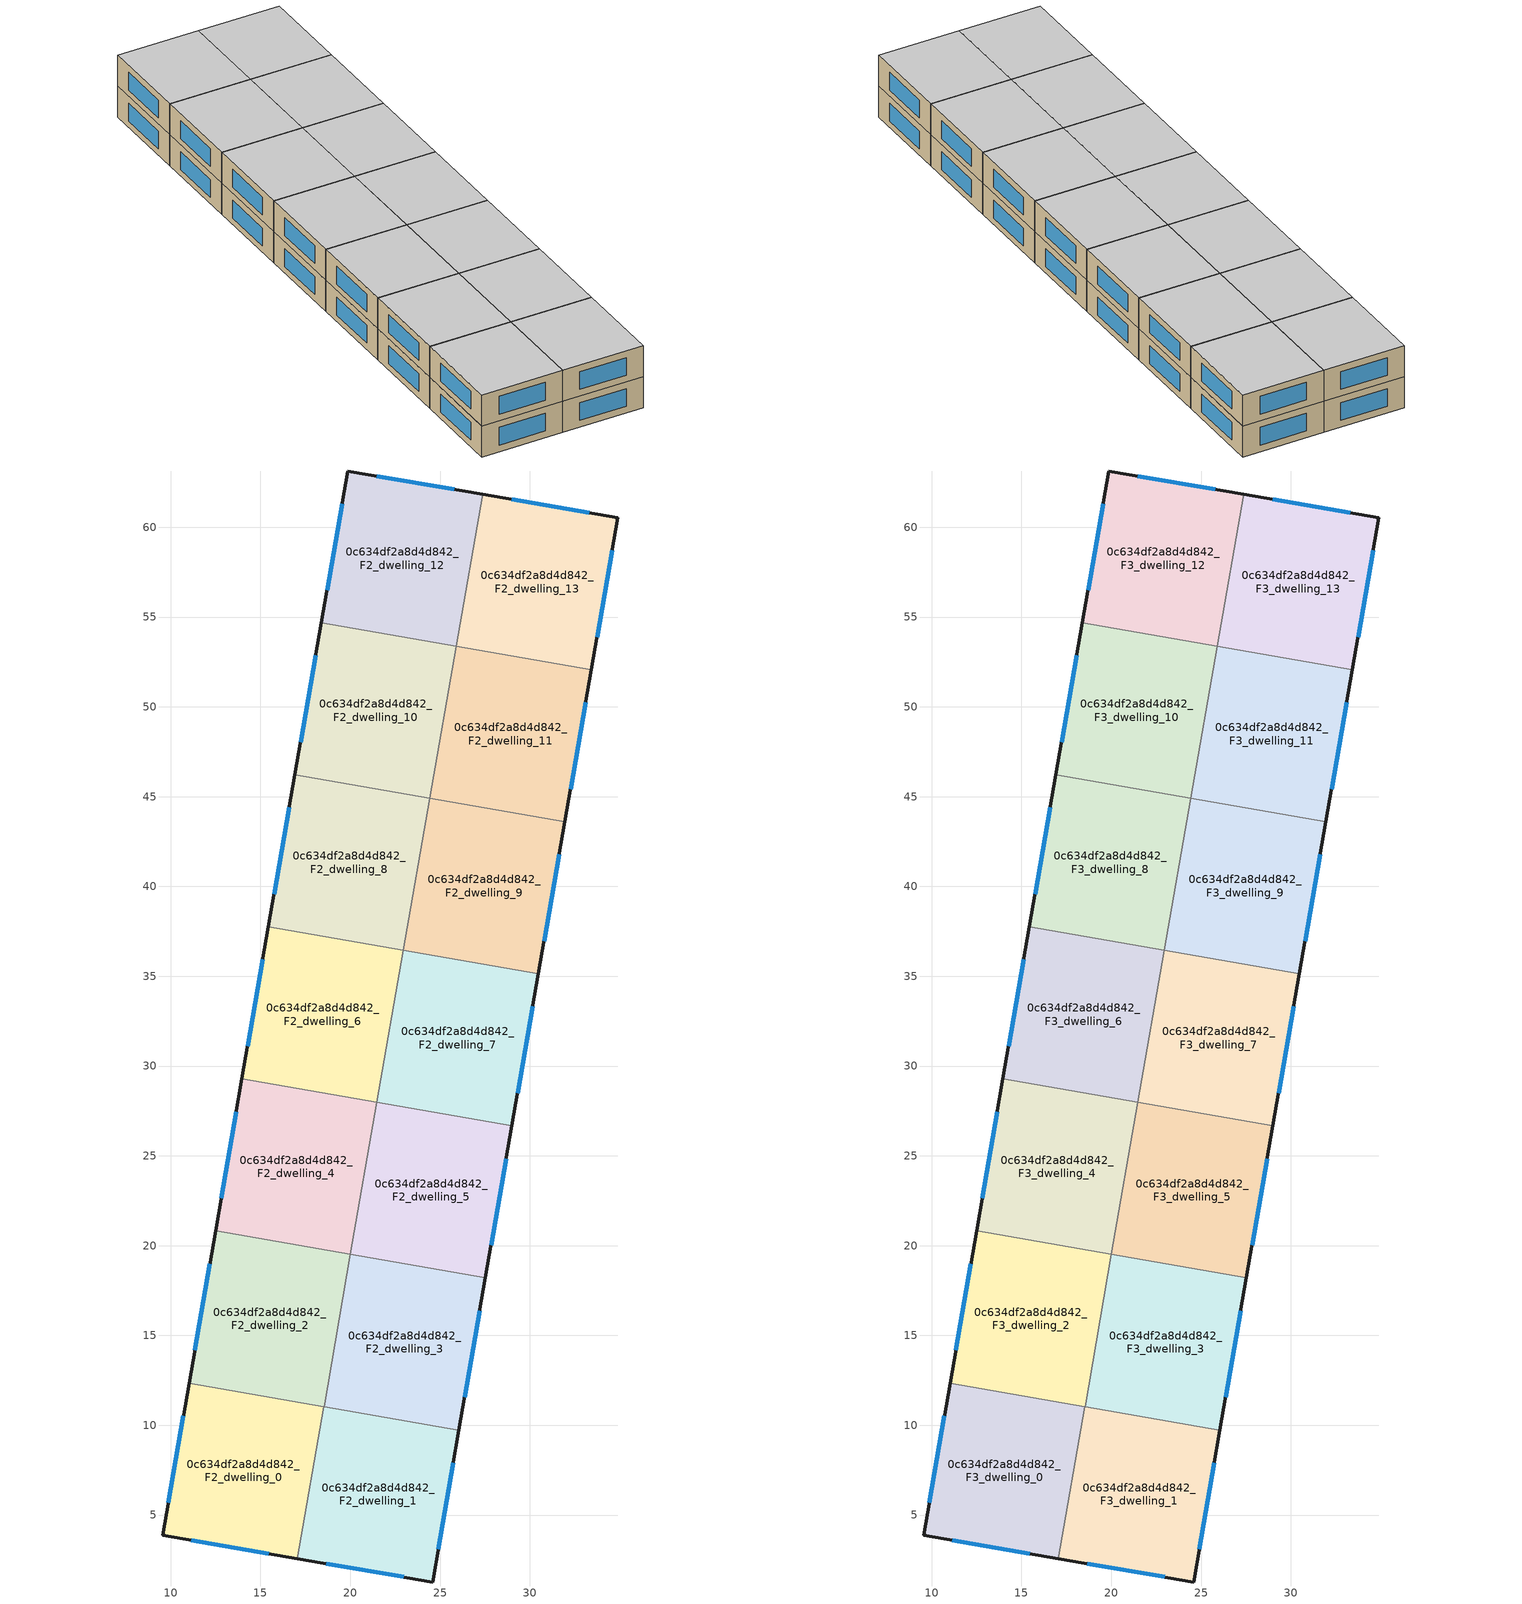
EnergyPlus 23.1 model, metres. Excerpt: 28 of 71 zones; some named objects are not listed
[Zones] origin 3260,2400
0c634df2a8d4d842_F2_dwelling_0
 floor to 0c634df2a8d4d842_F1_dwelling_0 (EU_floor_Construction): 18.54,11.04 17.06,2.57 9.55,3.88 11.03,12.35 z6
 wall outside (EU_wall_Construction): 11.03,12.35 9.55,3.88 17.06,2.57 z6:9
 wall to 0c634df2a8d4d842_F2_dwelling_1 (EU_wall_Construction): 17.06,2.57 18.54,11.04 z6:9
 wall to 0c634df2a8d4d842_F2_dwelling_2 (EU_wall_Construction): 18.54,11.04 11.03,12.35 z6:9
 window (EU_Window_Construction): 11.16,3.6 15.45,2.85 / 10.71,10.53 9.87,5.69 z6.64:8.36
0c634df2a8d4d842_F2_dwelling_1
 floor to 0c634df2a8d4d842_F1_dwelling_1 (EU_floor_Construction): 26.06,9.73 24.58,1.27 17.06,2.57 18.54,11.04 z6
 wall outside (EU_wall_Construction): 17.06,2.57 24.58,1.27 26.06,9.73 z6:9
 wall to 0c634df2a8d4d842_F2_dwelling_3 (EU_wall_Construction): 26.06,9.73 18.54,11.04 z6:9
 window (EU_Window_Construction): 18.67,2.3 22.97,1.55 / 24.9,3.08 25.74,7.92 z6.64:8.36
0c634df2a8d4d842_F2_dwelling_10
 floor to 0c634df2a8d4d842_F1_dwelling_10 (EU_floor_Construction): 25.91,53.37 24.44,44.9 16.92,46.21 18.4,54.67 z6
 wall outside (EU_wall_Construction): 18.4,54.67 16.92,46.21 z6:9
 wall to 0c634df2a8d4d842_F2_dwelling_11 (EU_wall_Construction): 24.44,44.9 25.91,53.37 z6:9
 wall to 0c634df2a8d4d842_F2_dwelling_8 (EU_wall_Construction): 16.92,46.21 24.44,44.9 z6:9
 wall to 0c634df2a8d4d842_F2_dwelling_12 (EU_wall_Construction): 25.91,53.37 18.4,54.67 z6:9
 window (EU_Window_Construction): 18.08,52.86 17.24,48.02 z6.64:8.36
0c634df2a8d4d842_F2_dwelling_11
 floor to 0c634df2a8d4d842_F1_dwelling_11 (EU_floor_Construction): 33.43,52.06 31.96,43.59 24.44,44.9 25.91,53.37 z6
 wall outside (EU_wall_Construction): 31.96,43.59 33.43,52.06 z6:9
 wall to 0c634df2a8d4d842_F2_dwelling_9 (EU_wall_Construction): 24.44,44.9 31.96,43.59 z6:9
 wall to 0c634df2a8d4d842_F2_dwelling_13 (EU_wall_Construction): 33.43,52.06 25.92,53.37 z6:9
 window (EU_Window_Construction): 32.27,45.41 33.12,50.24 z6.64:8.36
0c634df2a8d4d842_F2_dwelling_12
 floor to 0c634df2a8d4d842_F1_dwelling_12 (EU_floor_Construction): 27.39,61.83 25.92,53.37 18.4,54.67 19.87,63.13 z6
 wall outside (EU_wall_Construction): 27.39,61.83 19.87,63.13 18.4,54.67 z6:9
 wall to 0c634df2a8d4d842_F2_dwelling_13 (EU_wall_Construction): 25.92,53.37 27.39,61.83 z6:9
 window (EU_Window_Construction): 25.78,62.11 21.48,62.85 / 19.55,61.32 18.71,56.49 z6.64:8.36
0c634df2a8d4d842_F2_dwelling_13
 floor to 0c634df2a8d4d842_F1_dwelling_13 (EU_floor_Construction): 34.91,60.53 33.43,52.06 25.92,53.37 27.39,61.83 z6
 wall outside (EU_wall_Construction): 33.43,52.06 34.91,60.53 27.39,61.83 z6:9
 window (EU_Window_Construction): 33.3,60.81 29,61.55 / 33.75,53.87 34.59,58.71 z6.64:8.36
0c634df2a8d4d842_F2_dwelling_2
 floor to 0c634df2a8d4d842_F1_dwelling_2 (EU_floor_Construction): 20.02,19.51 18.54,11.04 11.03,12.35 12.5,20.82 z6
 wall outside (EU_wall_Construction): 12.5,20.82 11.03,12.35 z6:9
 wall to 0c634df2a8d4d842_F2_dwelling_4 (EU_wall_Construction): 20.02,19.51 12.5,20.82 z6:9
 wall to 0c634df2a8d4d842_F2_dwelling_3 (EU_wall_Construction): 18.54,11.04 20.02,19.51 z6:9
 window (EU_Window_Construction): 12.19,19 11.34,14.16 z6.64:8.36
0c634df2a8d4d842_F2_dwelling_3
 floor to 0c634df2a8d4d842_F1_dwelling_3 (EU_floor_Construction): 27.53,18.2 26.06,9.73 18.54,11.04 20.02,19.51 z6
 wall outside (EU_wall_Construction): 26.06,9.73 27.53,18.2 z6:9
 wall to 0c634df2a8d4d842_F2_dwelling_5 (EU_wall_Construction): 27.53,18.2 20.02,19.51 z6:9
 window (EU_Window_Construction): 26.37,11.55 27.22,16.39 z6.64:8.36
0c634df2a8d4d842_F2_dwelling_4
 floor to 0c634df2a8d4d842_F1_dwelling_4 (EU_floor_Construction): 21.49,27.97 20.02,19.51 12.5,20.82 13.97,29.28 z6
 wall outside (EU_wall_Construction): 13.97,29.28 12.5,20.82 z6:9
 wall to 0c634df2a8d4d842_F2_dwelling_6 (EU_wall_Construction): 21.49,27.97 13.97,29.28 z6:9
 wall to 0c634df2a8d4d842_F2_dwelling_5 (EU_wall_Construction): 20.02,19.51 21.49,27.97 z6:9
 window (EU_Window_Construction): 13.66,27.47 12.82,22.63 z6.64:8.36
0c634df2a8d4d842_F2_dwelling_5
 floor to 0c634df2a8d4d842_F1_dwelling_5 (EU_floor_Construction): 29.01,26.66 27.53,18.2 20.02,19.51 21.49,27.97 z6
 wall outside (EU_wall_Construction): 27.53,18.2 29.01,26.66 z6:9
 wall to 0c634df2a8d4d842_F2_dwelling_7 (EU_wall_Construction): 29.01,26.66 21.49,27.97 z6:9
 window (EU_Window_Construction): 27.85,20.01 28.69,24.85 z6.64:8.36
0c634df2a8d4d842_F2_dwelling_6
 floor to 0c634df2a8d4d842_F1_dwelling_6 (EU_floor_Construction): 22.97,36.44 21.49,27.97 13.97,29.28 15.45,37.75 z6
 wall outside (EU_wall_Construction): 15.45,37.75 13.97,29.28 z6:9
 wall to 0c634df2a8d4d842_F2_dwelling_7 (EU_wall_Construction): 21.49,27.97 22.97,36.44 z6:9
 wall to 0c634df2a8d4d842_F2_dwelling_8 (EU_wall_Construction): 22.97,36.44 15.45,37.75 z6:9
 window (EU_Window_Construction): 15.13,35.93 14.29,31.09 z6.64:8.36
0c634df2a8d4d842_F2_dwelling_7
 floor to 0c634df2a8d4d842_F1_dwelling_7 (EU_floor_Construction): 30.48,35.13 29.01,26.66 21.49,27.97 22.97,36.44 z6
 wall outside (EU_wall_Construction): 29.01,26.66 30.48,35.13 z6:9
 wall to 0c634df2a8d4d842_F2_dwelling_9 (EU_wall_Construction): 30.48,35.13 22.97,36.44 z6:9
 window (EU_Window_Construction): 29.32,28.48 30.17,33.32 z6.64:8.36
0c634df2a8d4d842_F2_dwelling_8
 floor to 0c634df2a8d4d842_F1_dwelling_8 (EU_floor_Construction): 24.44,44.9 22.97,36.44 15.45,37.75 16.92,46.21 z6
 wall outside (EU_wall_Construction): 16.92,46.21 15.45,37.75 z6:9
 wall to 0c634df2a8d4d842_F2_dwelling_9 (EU_wall_Construction): 22.97,36.44 24.44,44.9 z6:9
 window (EU_Window_Construction): 16.61,44.4 15.76,39.56 z6.64:8.36
0c634df2a8d4d842_F2_dwelling_9
 floor to 0c634df2a8d4d842_F1_dwelling_9 (EU_floor_Construction): 31.96,43.59 30.48,35.13 22.97,36.44 24.44,44.9 z6
 wall outside (EU_wall_Construction): 30.48,35.13 31.96,43.59 z6:9
 window (EU_Window_Construction): 30.8,36.94 31.64,41.78 z6.64:8.36
0c634df2a8d4d842_F3_dwelling_0
 floor to 0c634df2a8d4d842_F2_dwelling_0 (EU_floor_Construction): 18.54,11.04 17.06,2.57 9.55,3.88 11.03,12.35 z9
 wall outside (EU_wall_Construction): 11.03,12.35 9.55,3.88 17.06,2.57 z9:12
 wall to 0c634df2a8d4d842_F3_dwelling_1 (EU_wall_Construction): 17.06,2.57 18.54,11.04 z9:12
 wall to 0c634df2a8d4d842_F3_dwelling_2 (EU_wall_Construction): 18.54,11.04 11.03,12.35 z9:12
 window (EU_Window_Construction): 11.16,3.6 15.45,2.85 / 10.71,10.53 9.87,5.69 z9.64:11.36
 ceiling to 0c634df2a8d4d842_F4_dwelling_0 (EU_floor_Construction): 17.06,2.57 18.54,11.04 11.03,12.35 9.55,3.88 z12
0c634df2a8d4d842_F3_dwelling_1
 floor to 0c634df2a8d4d842_F2_dwelling_1 (EU_floor_Construction): 26.06,9.73 24.58,1.27 17.06,2.57 18.54,11.04 z9
 wall outside (EU_wall_Construction): 17.06,2.57 24.58,1.27 26.06,9.73 z9:12
 wall to 0c634df2a8d4d842_F3_dwelling_3 (EU_wall_Construction): 26.06,9.73 18.54,11.04 z9:12
 window (EU_Window_Construction): 18.67,2.3 22.97,1.55 / 24.9,3.08 25.74,7.92 z9.64:11.36
 ceiling to 0c634df2a8d4d842_F4_dwelling_1 (EU_floor_Construction): 24.58,1.27 26.06,9.73 18.54,11.04 17.06,2.57 z12
0c634df2a8d4d842_F3_dwelling_10
 floor to 0c634df2a8d4d842_F2_dwelling_10 (EU_floor_Construction): 25.91,53.37 24.44,44.9 16.92,46.21 18.4,54.67 z9
 wall outside (EU_wall_Construction): 18.4,54.67 16.92,46.21 z9:12
 wall to 0c634df2a8d4d842_F3_dwelling_11 (EU_wall_Construction): 24.44,44.9 25.91,53.37 z9:12
 wall to 0c634df2a8d4d842_F3_dwelling_8 (EU_wall_Construction): 16.92,46.21 24.44,44.9 z9:12
 wall to 0c634df2a8d4d842_F3_dwelling_12 (EU_wall_Construction): 25.91,53.37 18.4,54.67 z9:12
 window (EU_Window_Construction): 18.08,52.86 17.24,48.02 z9.64:11.36
 ceiling to 0c634df2a8d4d842_F4_dwelling_10 (EU_floor_Construction): 24.44,44.9 25.91,53.37 18.4,54.67 16.92,46.21 z12
0c634df2a8d4d842_F3_dwelling_11
 floor to 0c634df2a8d4d842_F2_dwelling_11 (EU_floor_Construction): 33.43,52.06 31.96,43.59 24.44,44.9 25.91,53.37 z9
 wall outside (EU_wall_Construction): 31.96,43.59 33.43,52.06 z9:12
 wall to 0c634df2a8d4d842_F3_dwelling_9 (EU_wall_Construction): 24.44,44.9 31.96,43.59 z9:12
 wall to 0c634df2a8d4d842_F3_dwelling_13 (EU_wall_Construction): 33.43,52.06 25.92,53.37 z9:12
 window (EU_Window_Construction): 32.27,45.41 33.12,50.24 z9.64:11.36
 ceiling to 0c634df2a8d4d842_F4_dwelling_11 (EU_floor_Construction): 31.96,43.59 33.43,52.06 25.91,53.37 24.44,44.9 z12
0c634df2a8d4d842_F3_dwelling_12
 floor to 0c634df2a8d4d842_F2_dwelling_12 (EU_floor_Construction): 27.39,61.83 25.92,53.37 18.4,54.67 19.87,63.13 z9
 wall outside (EU_wall_Construction): 27.39,61.83 19.87,63.13 18.4,54.67 z9:12
 wall to 0c634df2a8d4d842_F3_dwelling_13 (EU_wall_Construction): 25.92,53.37 27.39,61.83 z9:12
 window (EU_Window_Construction): 25.78,62.11 21.48,62.85 / 19.55,61.32 18.71,56.49 z9.64:11.36
 ceiling to 0c634df2a8d4d842_F4_dwelling_12 (EU_floor_Construction): 25.92,53.37 27.39,61.83 19.87,63.13 18.4,54.67 z12
0c634df2a8d4d842_F3_dwelling_13
 floor to 0c634df2a8d4d842_F2_dwelling_13 (EU_floor_Construction): 34.91,60.53 33.43,52.06 25.92,53.37 27.39,61.83 z9
 wall outside (EU_wall_Construction): 33.43,52.06 34.91,60.53 27.39,61.83 z9:12
 window (EU_Window_Construction): 33.3,60.81 29,61.55 / 33.75,53.87 34.59,58.71 z9.64:11.36
 ceiling to 0c634df2a8d4d842_F4_dwelling_13 (EU_floor_Construction): 33.43,52.06 34.91,60.53 27.39,61.83 25.92,53.37 z12
0c634df2a8d4d842_F3_dwelling_2
 floor to 0c634df2a8d4d842_F2_dwelling_2 (EU_floor_Construction): 20.02,19.51 18.54,11.04 11.03,12.35 12.5,20.82 z9
 wall outside (EU_wall_Construction): 12.5,20.82 11.03,12.35 z9:12
 wall to 0c634df2a8d4d842_F3_dwelling_4 (EU_wall_Construction): 20.02,19.51 12.5,20.82 z9:12
 wall to 0c634df2a8d4d842_F3_dwelling_3 (EU_wall_Construction): 18.54,11.04 20.02,19.51 z9:12
 window (EU_Window_Construction): 12.19,19 11.34,14.16 z9.64:11.36
 ceiling to 0c634df2a8d4d842_F4_dwelling_2 (EU_floor_Construction): 18.54,11.04 20.02,19.51 12.5,20.82 11.03,12.35 z12
0c634df2a8d4d842_F3_dwelling_3
 floor to 0c634df2a8d4d842_F2_dwelling_3 (EU_floor_Construction): 27.53,18.2 26.06,9.73 18.54,11.04 20.02,19.51 z9
 wall outside (EU_wall_Construction): 26.06,9.73 27.53,18.2 z9:12
 wall to 0c634df2a8d4d842_F3_dwelling_5 (EU_wall_Construction): 27.53,18.2 20.02,19.51 z9:12
 window (EU_Window_Construction): 26.37,11.55 27.22,16.39 z9.64:11.36
 ceiling to 0c634df2a8d4d842_F4_dwelling_3 (EU_floor_Construction): 26.06,9.73 27.53,18.2 20.02,19.51 18.54,11.04 z12
0c634df2a8d4d842_F3_dwelling_4
 floor to 0c634df2a8d4d842_F2_dwelling_4 (EU_floor_Construction): 21.49,27.97 20.02,19.51 12.5,20.82 13.97,29.28 z9
 wall outside (EU_wall_Construction): 13.97,29.28 12.5,20.82 z9:12
 wall to 0c634df2a8d4d842_F3_dwelling_6 (EU_wall_Construction): 21.49,27.97 13.97,29.28 z9:12
 wall to 0c634df2a8d4d842_F3_dwelling_5 (EU_wall_Construction): 20.02,19.51 21.49,27.97 z9:12
 window (EU_Window_Construction): 13.66,27.47 12.82,22.63 z9.64:11.36
 ceiling to 0c634df2a8d4d842_F4_dwelling_4 (EU_floor_Construction): 20.02,19.51 21.49,27.97 13.97,29.28 12.5,20.82 z12
0c634df2a8d4d842_F3_dwelling_5
 floor to 0c634df2a8d4d842_F2_dwelling_5 (EU_floor_Construction): 29.01,26.66 27.53,18.2 20.02,19.51 21.49,27.97 z9
 wall outside (EU_wall_Construction): 27.53,18.2 29.01,26.66 z9:12
 wall to 0c634df2a8d4d842_F3_dwelling_7 (EU_wall_Construction): 29.01,26.66 21.49,27.97 z9:12
 window (EU_Window_Construction): 27.85,20.01 28.69,24.85 z9.64:11.36
 ceiling to 0c634df2a8d4d842_F4_dwelling_5 (EU_floor_Construction): 27.53,18.2 29.01,26.66 21.49,27.97 20.02,19.51 z12
0c634df2a8d4d842_F3_dwelling_6
 floor to 0c634df2a8d4d842_F2_dwelling_6 (EU_floor_Construction): 22.97,36.44 21.49,27.97 13.97,29.28 15.45,37.75 z9
 wall outside (EU_wall_Construction): 15.45,37.75 13.97,29.28 z9:12
 wall to 0c634df2a8d4d842_F3_dwelling_7 (EU_wall_Construction): 21.49,27.97 22.97,36.44 z9:12
 wall to 0c634df2a8d4d842_F3_dwelling_8 (EU_wall_Construction): 22.97,36.44 15.45,37.75 z9:12
 window (EU_Window_Construction): 15.13,35.93 14.29,31.09 z9.64:11.36
 ceiling to 0c634df2a8d4d842_F4_dwelling_6 (EU_floor_Construction): 21.49,27.97 22.97,36.44 15.45,37.75 13.97,29.28 z12
0c634df2a8d4d842_F3_dwelling_7
 floor to 0c634df2a8d4d842_F2_dwelling_7 (EU_floor_Construction): 30.48,35.13 29.01,26.66 21.49,27.97 22.97,36.44 z9
 wall outside (EU_wall_Construction): 29.01,26.66 30.48,35.13 z9:12
 wall to 0c634df2a8d4d842_F3_dwelling_9 (EU_wall_Construction): 30.48,35.13 22.97,36.44 z9:12
 window (EU_Window_Construction): 29.32,28.48 30.17,33.32 z9.64:11.36
 ceiling to 0c634df2a8d4d842_F4_dwelling_7 (EU_floor_Construction): 29.01,26.66 30.48,35.13 22.97,36.44 21.49,27.97 z12
0c634df2a8d4d842_F3_dwelling_8
 floor to 0c634df2a8d4d842_F2_dwelling_8 (EU_floor_Construction): 24.44,44.9 22.97,36.44 15.45,37.75 16.92,46.21 z9
 wall outside (EU_wall_Construction): 16.92,46.21 15.45,37.75 z9:12
 wall to 0c634df2a8d4d842_F3_dwelling_9 (EU_wall_Construction): 22.97,36.44 24.44,44.9 z9:12
 window (EU_Window_Construction): 16.61,44.4 15.76,39.56 z9.64:11.36
 ceiling to 0c634df2a8d4d842_F4_dwelling_8 (EU_floor_Construction): 22.97,36.44 24.44,44.9 16.92,46.21 15.45,37.75 z12
0c634df2a8d4d842_F3_dwelling_9
 floor to 0c634df2a8d4d842_F2_dwelling_9 (EU_floor_Construction): 31.96,43.59 30.48,35.13 22.97,36.44 24.44,44.9 z9
 wall outside (EU_wall_Construction): 30.48,35.13 31.96,43.59 z9:12
 window (EU_Window_Construction): 30.8,36.94 31.64,41.78 z9.64:11.36
 ceiling to 0c634df2a8d4d842_F4_dwelling_9 (EU_floor_Construction): 30.48,35.13 31.96,43.59 24.44,44.9 22.97,36.44 z12
[Building]
EU S2 Campaign: North Axis=0; Terrain=City; Solar Distribution=FullExterior
[Site:Location]
Yerevan-Zvartnots.Intl.AP: Latitude=40.15; Longitude=44.383; Time Zone=4; Elevation=854
[SizingPeriod:WeatherFileDays]
AnnualSizingPeriod: Begin Month=1; Begin Day of Month=1; End Month=12; End Day of Month=31; Day of Week for Start Day=Monday; Use Weather File Daylight Saving Period=No; Use Weather File Rain and Snow Indicators=No
[MATERIAL]
EU_InternalMass_Material: Roughness=MediumRough; Thickness=0.1; Conductivity=1; Density=1800; Specific Heat=900; Thermal Absorptance=0.9; Solar Absorptance=0.7; Visible Absorptance=0.7
[MATERIAL:NOMASS] Roughness=MediumRough; Thermal Absorptance=0.9; Solar Absorptance=0.7; Visible Absorptance=0.7
Name | Thermal Resistance
EU_wall_NoMass | 1.05043
EU_floor_NoMass | 0.478065
[WINDOWMATERIAL:SIMPLEGLAZINGSYSTEM]
EU_Window_SimpleGlazing: UFactor=2.5566; Solar Heat Gain Coefficient=0.75; Visible Transmittance=0.75
[CONSTRUCTION]
EU_wall_Construction: EU_wall_NoMass
EU_floor_Construction: EU_floor_NoMass
EU_Window_Construction: EU_Window_SimpleGlazing
EU_InternalMass_Construction: EU_InternalMass_Material
[ZONE] Type=1; Multiplier=1; Ceiling Height=autocalculate; Floor Area=autocalculate; Part of Total Floor Area=Yes
Name | Volume
0c634df2a8d4d842_F2_dwelling_0; 0c634df2a8d4d842_F3_dwelling_0 | 196.663
0c634df2a8d4d842_F2_dwelling_1; 0c634df2a8d4d842_F3_dwelling_1 | 196.648
0c634df2a8d4d842_F2_dwelling_10; 0c634df2a8d4d842_F3_dwelling_10 | 196.634
0c634df2a8d4d842_F2_dwelling_11; 0c634df2a8d4d842_F3_dwelling_11 | 196.674
0c634df2a8d4d842_F2_dwelling_12; 0c634df2a8d4d842_F3_dwelling_12 | 196.656
0c634df2a8d4d842_F2_dwelling_13; 0c634df2a8d4d842_F3_dwelling_13; 0c634df2a8d4d842_F2_dwelling_8; 0c634df2a8d4d842_F3_dwelling_8 | 196.635
0c634df2a8d4d842_F2_dwelling_2; 0c634df2a8d4d842_F3_dwelling_2 | 196.677
0c634df2a8d4d842_F2_dwelling_3; 0c634df2a8d4d842_F3_dwelling_3 | 196.662
0c634df2a8d4d842_F2_dwelling_4; 0c634df2a8d4d842_F3_dwelling_4 | 196.655
0c634df2a8d4d842_F2_dwelling_5; 0c634df2a8d4d842_F3_dwelling_5; 0c634df2a8d4d842_F2_dwelling_9; 0c634df2a8d4d842_F3_dwelling_9 | 196.66
0c634df2a8d4d842_F2_dwelling_6; 0c634df2a8d4d842_F3_dwelling_6 | 196.666
0c634df2a8d4d842_F2_dwelling_7; 0c634df2a8d4d842_F3_dwelling_7 | 196.672
[INTERNALMASS] Construction=EU_InternalMass_Construction
Name | Zone or ZoneList | Surface Area
0c634df2a8d4d842_F2_dwelling_0_EU_InternalMass | 0c634df2a8d4d842_F2_dwelling_0 | 65.5546
0c634df2a8d4d842_F2_dwelling_1_EU_InternalMass | 0c634df2a8d4d842_F2_dwelling_1 | 65.5473
0c634df2a8d4d842_F2_dwelling_2_EU_InternalMass | 0c634df2a8d4d842_F2_dwelling_2 | 65.5586
0c634df2a8d4d842_F2_dwelling_3_EU_InternalMass | 0c634df2a8d4d842_F2_dwelling_3 | 65.5564
0c634df2a8d4d842_F2_dwelling_4_EU_InternalMass | 0c634df2a8d4d842_F2_dwelling_4 | 65.5551
0c634df2a8d4d842_F2_dwelling_5_EU_InternalMass | 0c634df2a8d4d842_F2_dwelling_5 | 65.5486
0c634df2a8d4d842_F2_dwelling_6_EU_InternalMass | 0c634df2a8d4d842_F2_dwelling_6 | 65.5554
0c634df2a8d4d842_F2_dwelling_7_EU_InternalMass | 0c634df2a8d4d842_F2_dwelling_7 | 65.5548
0c634df2a8d4d842_F2_dwelling_8_EU_InternalMass | 0c634df2a8d4d842_F2_dwelling_8 | 65.5477
0c634df2a8d4d842_F2_dwelling_9_EU_InternalMass | 0c634df2a8d4d842_F2_dwelling_9 | 65.5485
0c634df2a8d4d842_F2_dwelling_10_EU_InternalMass | 0c634df2a8d4d842_F2_dwelling_10 | 65.5485
0c634df2a8d4d842_F2_dwelling_11_EU_InternalMass | 0c634df2a8d4d842_F2_dwelling_11 | 65.5547
0c634df2a8d4d842_F2_dwelling_12_EU_InternalMass | 0c634df2a8d4d842_F2_dwelling_12 | 65.5542
0c634df2a8d4d842_F2_dwelling_13_EU_InternalMass | 0c634df2a8d4d842_F2_dwelling_13 | 65.543
0c634df2a8d4d842_F3_dwelling_0_EU_InternalMass | 0c634df2a8d4d842_F3_dwelling_0 | 65.5546
0c634df2a8d4d842_F3_dwelling_1_EU_InternalMass | 0c634df2a8d4d842_F3_dwelling_1 | 65.5473
0c634df2a8d4d842_F3_dwelling_2_EU_InternalMass | 0c634df2a8d4d842_F3_dwelling_2 | 65.5586
0c634df2a8d4d842_F3_dwelling_3_EU_InternalMass | 0c634df2a8d4d842_F3_dwelling_3 | 65.5564
0c634df2a8d4d842_F3_dwelling_4_EU_InternalMass | 0c634df2a8d4d842_F3_dwelling_4 | 65.5551
0c634df2a8d4d842_F3_dwelling_5_EU_InternalMass | 0c634df2a8d4d842_F3_dwelling_5 | 65.5486
0c634df2a8d4d842_F3_dwelling_6_EU_InternalMass | 0c634df2a8d4d842_F3_dwelling_6 | 65.5554
0c634df2a8d4d842_F3_dwelling_7_EU_InternalMass | 0c634df2a8d4d842_F3_dwelling_7 | 65.5548
0c634df2a8d4d842_F3_dwelling_8_EU_InternalMass | 0c634df2a8d4d842_F3_dwelling_8 | 65.5477
0c634df2a8d4d842_F3_dwelling_9_EU_InternalMass | 0c634df2a8d4d842_F3_dwelling_9 | 65.5485
0c634df2a8d4d842_F3_dwelling_10_EU_InternalMass | 0c634df2a8d4d842_F3_dwelling_10 | 65.5485
0c634df2a8d4d842_F3_dwelling_11_EU_InternalMass | 0c634df2a8d4d842_F3_dwelling_11 | 65.5547
0c634df2a8d4d842_F3_dwelling_12_EU_InternalMass | 0c634df2a8d4d842_F3_dwelling_12 | 65.5542
0c634df2a8d4d842_F3_dwelling_13_EU_InternalMass | 0c634df2a8d4d842_F3_dwelling_13 | 65.543
[OTHEREQUIPMENT] Fuel Type=Electricity; Design Level Calculation Method=Watts/Area; Power per Zone Floor Area=1; Fraction Latent=0; Fraction Radiant=0; Fraction Lost=0; Carbon Dioxide Generation Rate=0; EndUse Subcategory=EU_Step8_InternalGains
Name | Zone or ZoneList or Space or SpaceList | Schedule
EU_Step8_InternalGain_0c634df2a8d4d842_F2_dwelling_0_f000 | 0c634df2a8d4d842_F2_dwelling_0 | EU_Step8_GainSchedule_0c634df2a8d4d842_F2_dwelling_0_f000
EU_Step8_InternalGain_0c634df2a8d4d842_F2_dwelling_1_f000 | 0c634df2a8d4d842_F2_dwelling_1 | EU_Step8_GainSchedule_0c634df2a8d4d842_F2_dwelling_1_f000
EU_Step8_InternalGain_0c634df2a8d4d842_F2_dwelling_2_f000 | 0c634df2a8d4d842_F2_dwelling_2 | EU_Step8_GainSchedule_0c634df2a8d4d842_F2_dwelling_2_f000
EU_Step8_InternalGain_0c634df2a8d4d842_F2_dwelling_3_f000 | 0c634df2a8d4d842_F2_dwelling_3 | EU_Step8_GainSchedule_0c634df2a8d4d842_F2_dwelling_3_f000
EU_Step8_InternalGain_0c634df2a8d4d842_F2_dwelling_4_f000 | 0c634df2a8d4d842_F2_dwelling_4 | EU_Step8_GainSchedule_0c634df2a8d4d842_F2_dwelling_4_f000
EU_Step8_InternalGain_0c634df2a8d4d842_F2_dwelling_5_f000 | 0c634df2a8d4d842_F2_dwelling_5 | EU_Step8_GainSchedule_0c634df2a8d4d842_F2_dwelling_5_f000
EU_Step8_InternalGain_0c634df2a8d4d842_F2_dwelling_6_f000 | 0c634df2a8d4d842_F2_dwelling_6 | EU_Step8_GainSchedule_0c634df2a8d4d842_F2_dwelling_6_f000
EU_Step8_InternalGain_0c634df2a8d4d842_F2_dwelling_7_f000 | 0c634df2a8d4d842_F2_dwelling_7 | EU_Step8_GainSchedule_0c634df2a8d4d842_F2_dwelling_7_f000
EU_Step8_InternalGain_0c634df2a8d4d842_F2_dwelling_8_f000 | 0c634df2a8d4d842_F2_dwelling_8 | EU_Step8_GainSchedule_0c634df2a8d4d842_F2_dwelling_8_f000
EU_Step8_InternalGain_0c634df2a8d4d842_F2_dwelling_9_f000 | 0c634df2a8d4d842_F2_dwelling_9 | EU_Step8_GainSchedule_0c634df2a8d4d842_F2_dwelling_9_f000
EU_Step8_InternalGain_0c634df2a8d4d842_F2_dwelling_10_f000 | 0c634df2a8d4d842_F2_dwelling_10 | EU_Step8_GainSchedule_0c634df2a8d4d842_F2_dwelling_10_f000
EU_Step8_InternalGain_0c634df2a8d4d842_F2_dwelling_11_f000 | 0c634df2a8d4d842_F2_dwelling_11 | EU_Step8_GainSchedule_0c634df2a8d4d842_F2_dwelling_11_f000
EU_Step8_InternalGain_0c634df2a8d4d842_F2_dwelling_12_f000 | 0c634df2a8d4d842_F2_dwelling_12 | EU_Step8_GainSchedule_0c634df2a8d4d842_F2_dwelling_12_f000
EU_Step8_InternalGain_0c634df2a8d4d842_F2_dwelling_13_f000 | 0c634df2a8d4d842_F2_dwelling_13 | EU_Step8_GainSchedule_0c634df2a8d4d842_F2_dwelling_13_f000
EU_Step8_InternalGain_0c634df2a8d4d842_F3_dwelling_0_f000 | 0c634df2a8d4d842_F3_dwelling_0 | EU_Step8_GainSchedule_0c634df2a8d4d842_F3_dwelling_0_f000
EU_Step8_InternalGain_0c634df2a8d4d842_F3_dwelling_1_f000 | 0c634df2a8d4d842_F3_dwelling_1 | EU_Step8_GainSchedule_0c634df2a8d4d842_F3_dwelling_1_f000
EU_Step8_InternalGain_0c634df2a8d4d842_F3_dwelling_2_f000 | 0c634df2a8d4d842_F3_dwelling_2 | EU_Step8_GainSchedule_0c634df2a8d4d842_F3_dwelling_2_f000
EU_Step8_InternalGain_0c634df2a8d4d842_F3_dwelling_3_f000 | 0c634df2a8d4d842_F3_dwelling_3 | EU_Step8_GainSchedule_0c634df2a8d4d842_F3_dwelling_3_f000
EU_Step8_InternalGain_0c634df2a8d4d842_F3_dwelling_4_f000 | 0c634df2a8d4d842_F3_dwelling_4 | EU_Step8_GainSchedule_0c634df2a8d4d842_F3_dwelling_4_f000
EU_Step8_InternalGain_0c634df2a8d4d842_F3_dwelling_5_f000 | 0c634df2a8d4d842_F3_dwelling_5 | EU_Step8_GainSchedule_0c634df2a8d4d842_F3_dwelling_5_f000
EU_Step8_InternalGain_0c634df2a8d4d842_F3_dwelling_6_f000 | 0c634df2a8d4d842_F3_dwelling_6 | EU_Step8_GainSchedule_0c634df2a8d4d842_F3_dwelling_6_f000
EU_Step8_InternalGain_0c634df2a8d4d842_F3_dwelling_7_f000 | 0c634df2a8d4d842_F3_dwelling_7 | EU_Step8_GainSchedule_0c634df2a8d4d842_F3_dwelling_7_f000
EU_Step8_InternalGain_0c634df2a8d4d842_F3_dwelling_8_f000 | 0c634df2a8d4d842_F3_dwelling_8 | EU_Step8_GainSchedule_0c634df2a8d4d842_F3_dwelling_8_f000
EU_Step8_InternalGain_0c634df2a8d4d842_F3_dwelling_9_f000 | 0c634df2a8d4d842_F3_dwelling_9 | EU_Step8_GainSchedule_0c634df2a8d4d842_F3_dwelling_9_f000
EU_Step8_InternalGain_0c634df2a8d4d842_F3_dwelling_10_f000 | 0c634df2a8d4d842_F3_dwelling_10 | EU_Step8_GainSchedule_0c634df2a8d4d842_F3_dwelling_10_f000
EU_Step8_InternalGain_0c634df2a8d4d842_F3_dwelling_11_f000 | 0c634df2a8d4d842_F3_dwelling_11 | EU_Step8_GainSchedule_0c634df2a8d4d842_F3_dwelling_11_f000
EU_Step8_InternalGain_0c634df2a8d4d842_F3_dwelling_12_f000 | 0c634df2a8d4d842_F3_dwelling_12 | EU_Step8_GainSchedule_0c634df2a8d4d842_F3_dwelling_12_f000
EU_Step8_InternalGain_0c634df2a8d4d842_F3_dwelling_13_f000 | 0c634df2a8d4d842_F3_dwelling_13 | EU_Step8_GainSchedule_0c634df2a8d4d842_F3_dwelling_13_f000
[ZONEVENTILATION:DESIGNFLOWRATE] Schedule=EU_AlwaysOn; Design Flow Rate Calculation Method=AirChanges/Hour; Air Changes per Hour=0.557805; Ventilation Type=Natural; Fan Pressure Rise=0; Fan Total Efficiency=1; Constant Term Coefficient=1; Temperature Term Coefficient=0; Velocity Term Coefficient=0; Velocity Squared Term Coefficient=0; Minimum Indoor Temperature=-100; Maximum Indoor Temperature=100; Delta Temperature=-100; Minimum Outdoor Temperature=-100; Maximum Outdoor Temperature=100; Maximum Wind Speed=40
Name | Zone or ZoneList or Space or SpaceList
EU_ConstantAir_0c634df2a8d4d842_F2_dwelling_0 | 0c634df2a8d4d842_F2_dwelling_0
EU_ConstantAir_0c634df2a8d4d842_F2_dwelling_1 | 0c634df2a8d4d842_F2_dwelling_1
EU_ConstantAir_0c634df2a8d4d842_F2_dwelling_2 | 0c634df2a8d4d842_F2_dwelling_2
EU_ConstantAir_0c634df2a8d4d842_F2_dwelling_3 | 0c634df2a8d4d842_F2_dwelling_3
EU_ConstantAir_0c634df2a8d4d842_F2_dwelling_4 | 0c634df2a8d4d842_F2_dwelling_4
EU_ConstantAir_0c634df2a8d4d842_F2_dwelling_5 | 0c634df2a8d4d842_F2_dwelling_5
EU_ConstantAir_0c634df2a8d4d842_F2_dwelling_6 | 0c634df2a8d4d842_F2_dwelling_6
EU_ConstantAir_0c634df2a8d4d842_F2_dwelling_7 | 0c634df2a8d4d842_F2_dwelling_7
EU_ConstantAir_0c634df2a8d4d842_F2_dwelling_8 | 0c634df2a8d4d842_F2_dwelling_8
EU_ConstantAir_0c634df2a8d4d842_F2_dwelling_9 | 0c634df2a8d4d842_F2_dwelling_9
EU_ConstantAir_0c634df2a8d4d842_F2_dwelling_10 | 0c634df2a8d4d842_F2_dwelling_10
EU_ConstantAir_0c634df2a8d4d842_F2_dwelling_11 | 0c634df2a8d4d842_F2_dwelling_11
EU_ConstantAir_0c634df2a8d4d842_F2_dwelling_12 | 0c634df2a8d4d842_F2_dwelling_12
EU_ConstantAir_0c634df2a8d4d842_F2_dwelling_13 | 0c634df2a8d4d842_F2_dwelling_13
EU_ConstantAir_0c634df2a8d4d842_F3_dwelling_0 | 0c634df2a8d4d842_F3_dwelling_0
EU_ConstantAir_0c634df2a8d4d842_F3_dwelling_1 | 0c634df2a8d4d842_F3_dwelling_1
EU_ConstantAir_0c634df2a8d4d842_F3_dwelling_2 | 0c634df2a8d4d842_F3_dwelling_2
EU_ConstantAir_0c634df2a8d4d842_F3_dwelling_3 | 0c634df2a8d4d842_F3_dwelling_3
EU_ConstantAir_0c634df2a8d4d842_F3_dwelling_4 | 0c634df2a8d4d842_F3_dwelling_4
EU_ConstantAir_0c634df2a8d4d842_F3_dwelling_5 | 0c634df2a8d4d842_F3_dwelling_5
EU_ConstantAir_0c634df2a8d4d842_F3_dwelling_6 | 0c634df2a8d4d842_F3_dwelling_6
EU_ConstantAir_0c634df2a8d4d842_F3_dwelling_7 | 0c634df2a8d4d842_F3_dwelling_7
EU_ConstantAir_0c634df2a8d4d842_F3_dwelling_8 | 0c634df2a8d4d842_F3_dwelling_8
EU_ConstantAir_0c634df2a8d4d842_F3_dwelling_9 | 0c634df2a8d4d842_F3_dwelling_9
EU_ConstantAir_0c634df2a8d4d842_F3_dwelling_10 | 0c634df2a8d4d842_F3_dwelling_10
EU_ConstantAir_0c634df2a8d4d842_F3_dwelling_11 | 0c634df2a8d4d842_F3_dwelling_11
EU_ConstantAir_0c634df2a8d4d842_F3_dwelling_12 | 0c634df2a8d4d842_F3_dwelling_12
EU_ConstantAir_0c634df2a8d4d842_F3_dwelling_13 | 0c634df2a8d4d842_F3_dwelling_13
[HVACTEMPLATE:THERMOSTAT] Constant Heating Setpoint=20; Constant Cooling Setpoint=50
EU_HeatOnly_0c634df2a8d4d842_F2_dwelling_4; EU_HeatOnly_0c634df2a8d4d842_F2_dwelling_5; EU_HeatOnly_0c634df2a8d4d842_F2_dwelling_6; EU_HeatOnly_0c634df2a8d4d842_F2_dwelling_7; EU_HeatOnly_0c634df2a8d4d842_F2_dwelling_8; EU_HeatOnly_0c634df2a8d4d842_F2_dwelling_9; EU_HeatOnly_0c634df2a8d4d842_F2_dwelling_10; EU_HeatOnly_0c634df2a8d4d842_F2_dwelling_11; EU_HeatOnly_0c634df2a8d4d842_F2_dwelling_12; EU_HeatOnly_0c634df2a8d4d842_F2_dwelling_13; EU_HeatOnly_0c634df2a8d4d842_F3_dwelling_0; EU_HeatOnly_0c634df2a8d4d842_F3_dwelling_1; EU_HeatOnly_0c634df2a8d4d842_F3_dwelling_2; EU_HeatOnly_0c634df2a8d4d842_F3_dwelling_3; EU_HeatOnly_0c634df2a8d4d842_F3_dwelling_4; EU_HeatOnly_0c634df2a8d4d842_F3_dwelling_5; EU_HeatOnly_0c634df2a8d4d842_F3_dwelling_6; EU_HeatOnly_0c634df2a8d4d842_F3_dwelling_7; EU_HeatOnly_0c634df2a8d4d842_F3_dwelling_8; EU_HeatOnly_0c634df2a8d4d842_F3_dwelling_9; EU_HeatOnly_0c634df2a8d4d842_F3_dwelling_10; EU_HeatOnly_0c634df2a8d4d842_F3_dwelling_11; EU_HeatOnly_0c634df2a8d4d842_F3_dwelling_12; EU_HeatOnly_0c634df2a8d4d842_F3_dwelling_13; EU_HeatOnly_0c634df2a8d4d842_F4_dwelling_0; EU_HeatOnly_0c634df2a8d4d842_F4_dwelling_1; EU_HeatOnly_0c634df2a8d4d842_F4_dwelling_2; EU_HeatOnly_0c634df2a8d4d842_F4_dwelling_3; EU_HeatOnly_0c634df2a8d4d842_F4_dwelling_4; EU_HeatOnly_0c634df2a8d4d842_F4_dwelling_5; EU_HeatOnly_0c634df2a8d4d842_F4_dwelling_6; EU_HeatOnly_0c634df2a8d4d842_F4_dwelling_7; EU_HeatOnly_0c634df2a8d4d842_F4_dwelling_8; EU_HeatOnly_0c634df2a8d4d842_F4_dwelling_9; EU_HeatOnly_0c634df2a8d4d842_F4_dwelling_10; EU_HeatOnly_0c634df2a8d4d842_F4_dwelling_11; EU_HeatOnly_0c634df2a8d4d842_F4_dwelling_12; EU_HeatOnly_0c634df2a8d4d842_F4_dwelling_13
[HVACTEMPLATE:ZONE:IDEALLOADSAIRSYSTEM] System Availability Schedule=EU_AlwaysOn; Maximum Heating Supply Air Temperature=50; Minimum Cooling Supply Air Temperature=13; Maximum Heating Supply Air Humidity Ratio=0.0156; Minimum Cooling Supply Air Humidity Ratio=0.0077; Heating Limit=NoLimit; Cooling Limit=NoLimit; Heating Availability Schedule=EU_AlwaysOn; Cooling Availability Schedule=EU_CoolingOff; Dehumidification Control Type=ConstantSensibleHeatRatio; Cooling Sensible Heat Ratio=0.7; Dehumidification Setpoint=60; Humidification Control Type=None; Humidification Setpoint=30; Outdoor Air Method=None; Outdoor Air Flow Rate per Person=0.00944; Outdoor Air Flow Rate per Zone Floor Area=0; Outdoor Air Flow Rate per Zone=0; Demand Controlled Ventilation Type=None; Outdoor Air Economizer Type=NoEconomizer; Heat Recovery Type=None; Sensible Heat Recovery Effectiveness=0.7; Latent Heat Recovery Effectiveness=0.65
Name | Template Thermostat
0c634df2a8d4d842_F2_dwelling_0 | EU_HeatOnly_0c634df2a8d4d842_F2_dwelling_0
0c634df2a8d4d842_F2_dwelling_1 | EU_HeatOnly_0c634df2a8d4d842_F2_dwelling_1
0c634df2a8d4d842_F2_dwelling_2 | EU_HeatOnly_0c634df2a8d4d842_F2_dwelling_2
0c634df2a8d4d842_F2_dwelling_3 | EU_HeatOnly_0c634df2a8d4d842_F2_dwelling_3
0c634df2a8d4d842_F2_dwelling_4 | EU_HeatOnly_0c634df2a8d4d842_F2_dwelling_4
0c634df2a8d4d842_F2_dwelling_5 | EU_HeatOnly_0c634df2a8d4d842_F2_dwelling_5
0c634df2a8d4d842_F2_dwelling_6 | EU_HeatOnly_0c634df2a8d4d842_F2_dwelling_6
0c634df2a8d4d842_F2_dwelling_7 | EU_HeatOnly_0c634df2a8d4d842_F2_dwelling_7
0c634df2a8d4d842_F2_dwelling_8 | EU_HeatOnly_0c634df2a8d4d842_F2_dwelling_8
0c634df2a8d4d842_F2_dwelling_9 | EU_HeatOnly_0c634df2a8d4d842_F2_dwelling_9
0c634df2a8d4d842_F2_dwelling_10 | EU_HeatOnly_0c634df2a8d4d842_F2_dwelling_10
0c634df2a8d4d842_F2_dwelling_11 | EU_HeatOnly_0c634df2a8d4d842_F2_dwelling_11
0c634df2a8d4d842_F2_dwelling_12 | EU_HeatOnly_0c634df2a8d4d842_F2_dwelling_12
0c634df2a8d4d842_F2_dwelling_13 | EU_HeatOnly_0c634df2a8d4d842_F2_dwelling_13
0c634df2a8d4d842_F3_dwelling_0 | EU_HeatOnly_0c634df2a8d4d842_F3_dwelling_0
0c634df2a8d4d842_F3_dwelling_1 | EU_HeatOnly_0c634df2a8d4d842_F3_dwelling_1
0c634df2a8d4d842_F3_dwelling_2 | EU_HeatOnly_0c634df2a8d4d842_F3_dwelling_2
0c634df2a8d4d842_F3_dwelling_3 | EU_HeatOnly_0c634df2a8d4d842_F3_dwelling_3
0c634df2a8d4d842_F3_dwelling_4 | EU_HeatOnly_0c634df2a8d4d842_F3_dwelling_4
0c634df2a8d4d842_F3_dwelling_5 | EU_HeatOnly_0c634df2a8d4d842_F3_dwelling_5
0c634df2a8d4d842_F3_dwelling_6 | EU_HeatOnly_0c634df2a8d4d842_F3_dwelling_6
0c634df2a8d4d842_F3_dwelling_7 | EU_HeatOnly_0c634df2a8d4d842_F3_dwelling_7
0c634df2a8d4d842_F3_dwelling_8 | EU_HeatOnly_0c634df2a8d4d842_F3_dwelling_8
0c634df2a8d4d842_F3_dwelling_9 | EU_HeatOnly_0c634df2a8d4d842_F3_dwelling_9
0c634df2a8d4d842_F3_dwelling_10 | EU_HeatOnly_0c634df2a8d4d842_F3_dwelling_10
0c634df2a8d4d842_F3_dwelling_11 | EU_HeatOnly_0c634df2a8d4d842_F3_dwelling_11
0c634df2a8d4d842_F3_dwelling_12 | EU_HeatOnly_0c634df2a8d4d842_F3_dwelling_12
0c634df2a8d4d842_F3_dwelling_13 | EU_HeatOnly_0c634df2a8d4d842_F3_dwelling_13
[SIZING:ZONE] Zone Cooling Design Supply Air Temperature Input Method=SupplyAirTemperature; Zone Cooling Design Supply Air Temperature=13; Zone Heating Design Supply Air Temperature Input Method=SupplyAirTemperature; Zone Heating Design Supply Air Temperature=50; Zone Cooling Design Supply Air Humidity Ratio=0.008; Zone Heating Design Supply Air Humidity Ratio=0.008; Cooling Design Air Flow Method=DesignDay; Cooling Design Air Flow Rate=0; Cooling Minimum Air Flow per Zone Floor Area=0.000762; Cooling Minimum Air Flow=0; Cooling Minimum Air Flow Fraction=0.2; Heating Design Air Flow Method=DesignDay; Heating Design Air Flow Rate=0; Heating Maximum Air Flow per Zone Floor Area=0.002032; Heating Maximum Air Flow=0.141576; Heating Maximum Air Flow Fraction=0.3; Account for Dedicated Outdoor Air System=No; Dedicated Outdoor Air System Control Strategy=NeutralSupplyAir; Dedicated Outdoor Air Low Setpoint Temperature for Design=autosize; Dedicated Outdoor Air High Setpoint Temperature for Design=autosize; Zone Load Sizing Method=Sensible Load Only No Latent Load; Zone Latent Cooling Design Supply Air Humidity Ratio Input Method=HumidityRatioDifference; Zone Cooling Design Supply Air Humidity Ratio Difference=0.005; Zone Latent Heating Design Supply Air Humidity Ratio Input Method=HumidityRatioDifference; Zone Humidification Design Supply Air Humidity Ratio Difference=0.005
0c634df2a8d4d842_F2_dwelling_0; 0c634df2a8d4d842_F2_dwelling_1; 0c634df2a8d4d842_F2_dwelling_2; 0c634df2a8d4d842_F2_dwelling_3; 0c634df2a8d4d842_F2_dwelling_4; 0c634df2a8d4d842_F2_dwelling_5; 0c634df2a8d4d842_F2_dwelling_6; 0c634df2a8d4d842_F2_dwelling_7; 0c634df2a8d4d842_F2_dwelling_8; 0c634df2a8d4d842_F2_dwelling_9; 0c634df2a8d4d842_F2_dwelling_10; 0c634df2a8d4d842_F2_dwelling_11; 0c634df2a8d4d842_F2_dwelling_12; 0c634df2a8d4d842_F2_dwelling_13; 0c634df2a8d4d842_F3_dwelling_0; 0c634df2a8d4d842_F3_dwelling_1; 0c634df2a8d4d842_F3_dwelling_2; 0c634df2a8d4d842_F3_dwelling_3; 0c634df2a8d4d842_F3_dwelling_4; 0c634df2a8d4d842_F3_dwelling_5; 0c634df2a8d4d842_F3_dwelling_6; 0c634df2a8d4d842_F3_dwelling_7; 0c634df2a8d4d842_F3_dwelling_8; 0c634df2a8d4d842_F3_dwelling_9; 0c634df2a8d4d842_F3_dwelling_10; 0c634df2a8d4d842_F3_dwelling_11; 0c634df2a8d4d842_F3_dwelling_12; 0c634df2a8d4d842_F3_dwelling_13
[SCHEDULE:CONSTANT]
Name | Hourly Value
EU_AlwaysOn | 1
EU_CoolingOff | 0
[SCHEDULE:FILE] Column Number=1; Rows to Skip at Top=0; Number of Hours of Data=8760; Column Separator=Comma; Interpolate to Timestep=No; Minutes per Item=60; Adjust Schedule for Daylight Savings=Yes
Name | File
EU_Step8_GainSchedule_0c634df2a8d4d842_F2_dwelling_0_f000 | ../../schedules/0c634df2a8d4d842/0c634df2a8d4d842_F2_dwelling_0_f000_gain.csv
EU_Step8_GainSchedule_0c634df2a8d4d842_F2_dwelling_1_f000 | ../../schedules/0c634df2a8d4d842/0c634df2a8d4d842_F2_dwelling_1_f000_gain.csv
EU_Step8_GainSchedule_0c634df2a8d4d842_F2_dwelling_2_f000 | ../../schedules/0c634df2a8d4d842/0c634df2a8d4d842_F2_dwelling_2_f000_gain.csv
EU_Step8_GainSchedule_0c634df2a8d4d842_F2_dwelling_3_f000 | ../../schedules/0c634df2a8d4d842/0c634df2a8d4d842_F2_dwelling_3_f000_gain.csv
EU_Step8_GainSchedule_0c634df2a8d4d842_F2_dwelling_4_f000 | ../../schedules/0c634df2a8d4d842/0c634df2a8d4d842_F2_dwelling_4_f000_gain.csv
EU_Step8_GainSchedule_0c634df2a8d4d842_F2_dwelling_5_f000 | ../../schedules/0c634df2a8d4d842/0c634df2a8d4d842_F2_dwelling_5_f000_gain.csv
EU_Step8_GainSchedule_0c634df2a8d4d842_F2_dwelling_6_f000 | ../../schedules/0c634df2a8d4d842/0c634df2a8d4d842_F2_dwelling_6_f000_gain.csv
EU_Step8_GainSchedule_0c634df2a8d4d842_F2_dwelling_7_f000 | ../../schedules/0c634df2a8d4d842/0c634df2a8d4d842_F2_dwelling_7_f000_gain.csv
EU_Step8_GainSchedule_0c634df2a8d4d842_F2_dwelling_8_f000 | ../../schedules/0c634df2a8d4d842/0c634df2a8d4d842_F2_dwelling_8_f000_gain.csv
EU_Step8_GainSchedule_0c634df2a8d4d842_F2_dwelling_9_f000 | ../../schedules/0c634df2a8d4d842/0c634df2a8d4d842_F2_dwelling_9_f000_gain.csv
EU_Step8_GainSchedule_0c634df2a8d4d842_F2_dwelling_10_f000 | ../../schedules/0c634df2a8d4d842/0c634df2a8d4d842_F2_dwelling_10_f000_gain.csv
EU_Step8_GainSchedule_0c634df2a8d4d842_F2_dwelling_11_f000 | ../../schedules/0c634df2a8d4d842/0c634df2a8d4d842_F2_dwelling_11_f000_gain.csv
EU_Step8_GainSchedule_0c634df2a8d4d842_F2_dwelling_12_f000 | ../../schedules/0c634df2a8d4d842/0c634df2a8d4d842_F2_dwelling_12_f000_gain.csv
EU_Step8_GainSchedule_0c634df2a8d4d842_F2_dwelling_13_f000 | ../../schedules/0c634df2a8d4d842/0c634df2a8d4d842_F2_dwelling_13_f000_gain.csv
EU_Step8_GainSchedule_0c634df2a8d4d842_F3_dwelling_0_f000 | ../../schedules/0c634df2a8d4d842/0c634df2a8d4d842_F3_dwelling_0_f000_gain.csv
EU_Step8_GainSchedule_0c634df2a8d4d842_F3_dwelling_1_f000 | ../../schedules/0c634df2a8d4d842/0c634df2a8d4d842_F3_dwelling_1_f000_gain.csv
EU_Step8_GainSchedule_0c634df2a8d4d842_F3_dwelling_2_f000 | ../../schedules/0c634df2a8d4d842/0c634df2a8d4d842_F3_dwelling_2_f000_gain.csv
EU_Step8_GainSchedule_0c634df2a8d4d842_F3_dwelling_3_f000 | ../../schedules/0c634df2a8d4d842/0c634df2a8d4d842_F3_dwelling_3_f000_gain.csv
EU_Step8_GainSchedule_0c634df2a8d4d842_F3_dwelling_4_f000 | ../../schedules/0c634df2a8d4d842/0c634df2a8d4d842_F3_dwelling_4_f000_gain.csv
EU_Step8_GainSchedule_0c634df2a8d4d842_F3_dwelling_5_f000 | ../../schedules/0c634df2a8d4d842/0c634df2a8d4d842_F3_dwelling_5_f000_gain.csv
EU_Step8_GainSchedule_0c634df2a8d4d842_F3_dwelling_6_f000 | ../../schedules/0c634df2a8d4d842/0c634df2a8d4d842_F3_dwelling_6_f000_gain.csv
EU_Step8_GainSchedule_0c634df2a8d4d842_F3_dwelling_7_f000 | ../../schedules/0c634df2a8d4d842/0c634df2a8d4d842_F3_dwelling_7_f000_gain.csv
EU_Step8_GainSchedule_0c634df2a8d4d842_F3_dwelling_8_f000 | ../../schedules/0c634df2a8d4d842/0c634df2a8d4d842_F3_dwelling_8_f000_gain.csv
EU_Step8_GainSchedule_0c634df2a8d4d842_F3_dwelling_9_f000 | ../../schedules/0c634df2a8d4d842/0c634df2a8d4d842_F3_dwelling_9_f000_gain.csv
EU_Step8_GainSchedule_0c634df2a8d4d842_F3_dwelling_10_f000 | ../../schedules/0c634df2a8d4d842/0c634df2a8d4d842_F3_dwelling_10_f000_gain.csv
EU_Step8_GainSchedule_0c634df2a8d4d842_F3_dwelling_11_f000 | ../../schedules/0c634df2a8d4d842/0c634df2a8d4d842_F3_dwelling_11_f000_gain.csv
EU_Step8_GainSchedule_0c634df2a8d4d842_F3_dwelling_12_f000 | ../../schedules/0c634df2a8d4d842/0c634df2a8d4d842_F3_dwelling_12_f000_gain.csv
EU_Step8_GainSchedule_0c634df2a8d4d842_F3_dwelling_13_f000 | ../../schedules/0c634df2a8d4d842/0c634df2a8d4d842_F3_dwelling_13_f000_gain.csv
